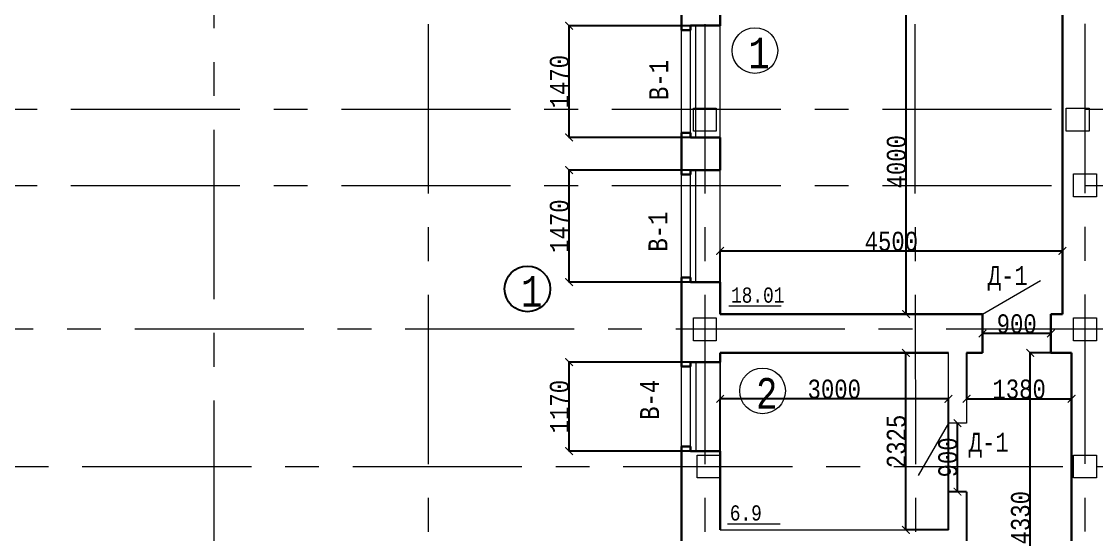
# Model space of a CAD drawing. Header units: millimetres. Extents: x -689206 to 4969298, y -1019800 to 703299.
# Drawn here: x 51259 to 65390, y -340338 to -333601 of the extents above; entities that cross this region are included whole.
import ezdxf

# ---------------------------------------------------------------- set-up
doc = ezdxf.new("R2010")
doc.units = ezdxf.units.MM
doc.linetypes.add('осеваяX2', pattern=[101.6, 63.5, -12.7, 12.7, -12.7])
for name, color, linetype, lineweight in [('ОКНА', 250, 'Continuous', 20), ('РАЗМЕРЫ', 7, 'Continuous', 9), ('Слой1', 7, 'Continuous', 30), ('стены', 7, 'Continuous', 20)]:
    doc.layers.add(name, color=color, linetype=linetype, lineweight=lineweight)
doc.layers.add('четотам', color=7, linetype='Continuous')
doc.styles.add('Аннотативный', font='isocteur.ttf', dxfattribs={"width": 0.7, "height": 250})
doc.dimstyles.new('Аннотативный', dxfattribs={"dimscale": 0, "dimtxt": 250, "dimasz": 100, "dimexe": 1.25, "dimexo": 0.625, "dimtad": 1, "dimdec": 0, "dimtxsty": 'Аннотативный', "dimblk": 'ARCHTICK', "dimcen": 2.5, "dimadec": 0, "dimazin": 0, "dimtfac": 1, "dimtdec": 0, "dimtmove": 0, "dimatfit": 3, "dimfxl": 1, "dimarcsym": 0})

# ---------------------------------------------------------------- blocks, each defined once
blk = doc.blocks.new('_ArchTick')
at = {"color": 0, "linetype": 'ByBlock', "const_width": 0.15}
blk.add_lwpolyline([(-0.5, -0.5), (0.5, 0.5)], dxfattribs=at)
blk = doc.blocks.new('*D1715')
at = {"layer": 'Defpoints', "color": 0, "lineweight": 0, "transparency": 16777216}
for p in [(58457, -335552), (60443, -335552), (60443, -337023)]:
    blk.add_point(p, dxfattribs=at)
at = {"layer": 'РАЗМЕРЫ', "color": 0, "lineweight": -2, "transparency": 16777216}
for p, q in [((60442, -335552), (58456, -335552)), ((58457, -337023), (58457, -335552)), ((60442, -337023), (58456, -337023))]:
    blk.add_line(p, q, dxfattribs=at)
at = {"layer": 'РАЗМЕРЫ', "color": 0, "lineweight": -2, "transparency": 16777216, "xscale": 100, "yscale": 100, "zscale": 100}
for p, rotation in [((58457, -335552), 90), ((58457, -337023), 270)]:
    blk.add_blockref('_ArchTick', p, dxfattribs=dict(at, rotation=rotation))
at = {"layer": 'РАЗМЕРЫ', "color": 0, "lineweight": 5, "transparency": 16777216, "insert": (58331, -336288), "char_height": 250, "attachment_point": 5, "rotation": 90, "style": 'Аннотативный'}
blk.add_mtext('1470', dxfattribs=at)
blk = doc.blocks.new('*D1729')
at = {"layer": 'Defpoints', "color": 0, "lineweight": 20, "transparency": 16777216}
for p in [(62887, -333443), (62987, -333443), (62987, -337443)]:
    blk.add_point(p, dxfattribs=at)
at = {"layer": 'РАЗМЕРЫ', "color": 0, "lineweight": -2, "transparency": 16777216}
for p, q in [((62986, -333443), (62885, -333443)), ((62887, -337443), (62887, -333443)), ((62986, -337443), (62885, -337443))]:
    blk.add_line(p, q, dxfattribs=at)
at = {"layer": 'РАЗМЕРЫ', "color": 0, "lineweight": -2, "transparency": 16777216, "xscale": 100, "yscale": 100, "zscale": 100}
for p, rotation in [((62887, -333443), 90), ((62887, -337443), 270)]:
    blk.add_blockref('_ArchTick', p, dxfattribs=dict(at, rotation=rotation))
at = {"layer": 'РАЗМЕРЫ', "color": 0, "lineweight": 5, "transparency": 16777216, "insert": (62761, -335443), "char_height": 250, "attachment_point": 5, "rotation": 90, "style": 'Аннотативный'}
blk.add_mtext('4000', dxfattribs=at)
blk = doc.blocks.new('*D1730')
at = {"layer": 'Defpoints', "color": 0, "lineweight": 20, "transparency": 16777216}
for p in [(64943, -336614), (60443, -337443), (64943, -337443)]:
    blk.add_point(p, dxfattribs=at)
at = {"layer": 'РАЗМЕРЫ', "color": 0, "lineweight": -2, "transparency": 16777216}
for p, q in [((60443, -337443), (60443, -336613)), ((60443, -336614), (64943, -336614)), ((64943, -337443), (64943, -336613))]:
    blk.add_line(p, q, dxfattribs=at)
at = {"layer": 'РАЗМЕРЫ', "color": 0, "lineweight": -2, "transparency": 16777216, "xscale": 100, "yscale": 100, "zscale": 100, "rotation": 180}
blk.add_blockref('_ArchTick', (60443, -336614), dxfattribs=at)
at = {"layer": 'РАЗМЕРЫ', "color": 0, "lineweight": -2, "transparency": 16777216, "xscale": 100, "yscale": 100, "zscale": 100}
blk.add_blockref('_ArchTick', (64943, -336614), dxfattribs=at)
at = {"layer": 'РАЗМЕРЫ', "color": 0, "lineweight": 5, "transparency": 16777216, "insert": (62693, -336489), "char_height": 250, "attachment_point": 5, "style": 'Аннотативный'}
blk.add_mtext('4500', dxfattribs=at)
blk = doc.blocks.new('*D1756')
at = {"layer": 'Defpoints', "color": 0, "lineweight": 0, "transparency": 16777216}
for p in [(58457, -338074), (60443, -338074), (60443, -339244)]:
    blk.add_point(p, dxfattribs=at)
at = {"layer": 'ОКНА', "color": 0, "lineweight": -2, "transparency": 16777216}
for p, q in [((60442, -338074), (58456, -338074)), ((58457, -339244), (58457, -338074)), ((60442, -339244), (58456, -339244))]:
    blk.add_line(p, q, dxfattribs=at)
at = {"layer": 'ОКНА', "color": 0, "lineweight": -2, "transparency": 16777216, "xscale": 100, "yscale": 100, "zscale": 100}
for p, rotation in [((58457, -338074), 90), ((58457, -339244), 270)]:
    blk.add_blockref('_ArchTick', p, dxfattribs=dict(at, rotation=rotation))
at = {"layer": 'ОКНА', "color": 0, "lineweight": 5, "transparency": 16777216, "insert": (58331, -338659), "char_height": 250, "attachment_point": 5, "rotation": 90, "style": 'Аннотативный'}
blk.add_mtext('1170', dxfattribs=at)
blk = doc.blocks.new('*D1782')
at = {"layer": 'Defpoints', "color": 0, "linetype": 'ByBlock', "lineweight": 20, "transparency": 16777216}
for p in [(63891, -337698), (63891, -337698), (64791, -337698)]:
    blk.add_point(p, dxfattribs=at)
at = {"layer": 'РАЗМЕРЫ', "color": 0, "linetype": 'ByBlock', "lineweight": -2, "transparency": 16777216}
for p, q in [((63891, -337698), (63891, -337697)), ((64791, -337698), (63891, -337698)), ((64791, -337698), (64791, -337697))]:
    blk.add_line(p, q, dxfattribs=at)
at = {"layer": 'РАЗМЕРЫ', "color": 0, "linetype": 'ByBlock', "lineweight": -2, "transparency": 16777216, "xscale": 100, "yscale": 100, "zscale": 100, "rotation": 180}
blk.add_blockref('_ArchTick', (63891, -337698), dxfattribs=at)
at = {"layer": 'РАЗМЕРЫ', "color": 0, "linetype": 'ByBlock', "lineweight": -2, "transparency": 16777216, "xscale": 100, "yscale": 100, "zscale": 100}
blk.add_blockref('_ArchTick', (64791, -337698), dxfattribs=at)
at = {"layer": 'РАЗМЕРЫ', "color": 0, "linetype": 'ByBlock', "lineweight": 5, "transparency": 16777216, "insert": (64341, -337573), "char_height": 250, "attachment_point": 5, "style": 'Аннотативный'}
blk.add_mtext('900', dxfattribs=at)
blk = doc.blocks.new('*D1783')
at = {"layer": 'Defpoints', "color": 0, "linetype": 'ByBlock', "lineweight": 20, "transparency": 16777216}
for p in [(63563, -338876), (63563, -338876), (63563, -339776)]:
    blk.add_point(p, dxfattribs=at)
at = {"layer": 'РАЗМЕРЫ', "color": 0, "linetype": 'ByBlock', "lineweight": -2, "transparency": 16777216}
for p, q in [((63563, -338876), (63564, -338876)), ((63563, -339776), (63563, -338876)), ((63563, -339776), (63564, -339776))]:
    blk.add_line(p, q, dxfattribs=at)
at = {"layer": 'РАЗМЕРЫ', "color": 0, "linetype": 'ByBlock', "lineweight": -2, "transparency": 16777216, "xscale": 100, "yscale": 100, "zscale": 100}
for p, rotation in [((63563, -338876), 90), ((63563, -339776), 270)]:
    blk.add_blockref('_ArchTick', p, dxfattribs=dict(at, rotation=rotation))
at = {"layer": 'РАЗМЕРЫ', "color": 0, "linetype": 'ByBlock', "lineweight": 5, "transparency": 16777216, "insert": (63437, -339326), "char_height": 250, "attachment_point": 5, "rotation": 90, "style": 'Аннотативный'}
blk.add_mtext('900', dxfattribs=at)
blk = doc.blocks.new('*D1848')
at = {"layer": 'Defpoints', "color": 0, "linetype": 'ByBlock', "lineweight": 20, "transparency": 16777216}
for p in [(62885, -337953), (63443, -337953), (63443, -340278)]:
    blk.add_point(p, dxfattribs=at)
at = {"layer": 'РАЗМЕРЫ', "color": 0, "linetype": 'ByBlock', "lineweight": -2, "transparency": 16777216}
for p, q in [((63442, -337953), (62884, -337953)), ((62885, -340278), (62885, -337953)), ((63442, -340278), (62884, -340278))]:
    blk.add_line(p, q, dxfattribs=at)
at = {"layer": 'РАЗМЕРЫ', "color": 0, "linetype": 'ByBlock', "lineweight": -2, "transparency": 16777216, "xscale": 100, "yscale": 100, "zscale": 100}
for p, rotation in [((62885, -337953), 90), ((62885, -340278), 270)]:
    blk.add_blockref('_ArchTick', p, dxfattribs=dict(at, rotation=rotation))
at = {"layer": 'РАЗМЕРЫ', "color": 0, "linetype": 'ByBlock', "lineweight": 5, "transparency": 16777216, "insert": (62760, -339116), "char_height": 250, "attachment_point": 5, "rotation": 90, "style": 'Аннотативный'}
blk.add_mtext('2325', dxfattribs=at)
blk = doc.blocks.new('*D1851')
at = {"layer": 'Defpoints', "color": 0, "linetype": 'ByBlock', "lineweight": 20, "transparency": 16777216}
for p in [(60443, -338557), (60443, -340278), (63443, -340278)]:
    blk.add_point(p, dxfattribs=at)
at = {"layer": 'РАЗМЕРЫ', "color": 0, "linetype": 'ByBlock', "lineweight": -2, "transparency": 16777216}
for p, q in [((60443, -340278), (60443, -338556)), ((63443, -338557), (60443, -338557)), ((63443, -340278), (63443, -338556))]:
    blk.add_line(p, q, dxfattribs=at)
at = {"layer": 'РАЗМЕРЫ', "color": 0, "linetype": 'ByBlock', "lineweight": -2, "transparency": 16777216, "xscale": 100, "yscale": 100, "zscale": 100, "rotation": 180}
blk.add_blockref('_ArchTick', (60443, -338557), dxfattribs=at)
at = {"layer": 'РАЗМЕРЫ', "color": 0, "linetype": 'ByBlock', "lineweight": -2, "transparency": 16777216, "xscale": 100, "yscale": 100, "zscale": 100}
blk.add_blockref('_ArchTick', (63443, -338557), dxfattribs=at)
at = {"layer": 'РАЗМЕРЫ', "color": 0, "linetype": 'ByBlock', "lineweight": 5, "transparency": 16777216, "insert": (61943, -338431), "char_height": 250, "attachment_point": 5, "style": 'Аннотативный'}
blk.add_mtext('3000', dxfattribs=at)
blk = doc.blocks.new('*D1852')
at = {"layer": 'Defpoints', "color": 0, "linetype": 'ByBlock', "lineweight": 20, "transparency": 16777216}
for p in [(63683, -337953), (65063, -337953), (65063, -338556)]:
    blk.add_point(p, dxfattribs=at)
at = {"layer": 'РАЗМЕРЫ', "color": 0, "linetype": 'ByBlock', "lineweight": -2, "transparency": 16777216}
for p, q in [((63683, -337954), (63683, -338557)), ((65063, -337954), (65063, -338557)), ((63683, -338556), (65063, -338556))]:
    blk.add_line(p, q, dxfattribs=at)
at = {"layer": 'РАЗМЕРЫ', "color": 0, "linetype": 'ByBlock', "lineweight": -2, "transparency": 16777216, "xscale": 100, "yscale": 100, "zscale": 100, "rotation": 180}
blk.add_blockref('_ArchTick', (63683, -338556), dxfattribs=at)
at = {"layer": 'РАЗМЕРЫ', "color": 0, "linetype": 'ByBlock', "lineweight": -2, "transparency": 16777216, "xscale": 100, "yscale": 100, "zscale": 100}
blk.add_blockref('_ArchTick', (65063, -338556), dxfattribs=at)
at = {"layer": 'РАЗМЕРЫ', "color": 0, "linetype": 'ByBlock', "lineweight": 5, "transparency": 16777216, "insert": (64373, -338430), "char_height": 250, "attachment_point": 5, "style": 'Аннотативный'}
blk.add_mtext('1380', dxfattribs=at)
blk = doc.blocks.new('*D1853')
at = {"layer": 'Defpoints', "color": 0, "linetype": 'ByBlock', "lineweight": 20, "transparency": 16777216}
for p in [(64519, -337953), (65063, -337953), (65063, -342283)]:
    blk.add_point(p, dxfattribs=at)
at = {"layer": 'РАЗМЕРЫ', "color": 0, "linetype": 'ByBlock', "lineweight": -2, "transparency": 16777216}
for p, q in [((65062, -337953), (64518, -337953)), ((64519, -342283), (64519, -337953)), ((65062, -342283), (64518, -342283))]:
    blk.add_line(p, q, dxfattribs=at)
at = {"layer": 'РАЗМЕРЫ', "color": 0, "linetype": 'ByBlock', "lineweight": -2, "transparency": 16777216, "xscale": 100, "yscale": 100, "zscale": 100}
for p, rotation in [((64519, -337953), 90), ((64519, -342283), 270)]:
    blk.add_blockref('_ArchTick', p, dxfattribs=dict(at, rotation=rotation))
at = {"layer": 'РАЗМЕРЫ', "color": 0, "linetype": 'ByBlock', "lineweight": 5, "transparency": 16777216, "insert": (64393, -340118), "char_height": 250, "attachment_point": 5, "rotation": 90, "style": 'Аннотативный'}
blk.add_mtext('4330', dxfattribs=at)
blk = doc.blocks.new('*D3584')
at = {"layer": 'Defpoints', "color": 0, "lineweight": 0, "ltscale": 35, "transparency": 16777216}
for p in [(58457, -333657), (60443, -333657), (60443, -335124)]:
    blk.add_point(p, dxfattribs=at)
at = {"layer": 'РАЗМЕРЫ', "color": 0, "lineweight": -2, "ltscale": 35, "transparency": 16777216}
for p, q in [((60442, -333657), (58456, -333657)), ((58457, -335124), (58457, -333657)), ((60442, -335124), (58456, -335124))]:
    blk.add_line(p, q, dxfattribs=at)
at = {"layer": 'РАЗМЕРЫ', "color": 0, "lineweight": -2, "ltscale": 35, "transparency": 16777216, "xscale": 100, "yscale": 100, "zscale": 100}
for p, rotation in [((58457, -333657), 90), ((58457, -335124), 270)]:
    blk.add_blockref('_ArchTick', p, dxfattribs=dict(at, rotation=rotation))
at = {"layer": 'РАЗМЕРЫ', "color": 0, "lineweight": 0, "ltscale": 35, "transparency": 16777216, "insert": (58331, -334391), "char_height": 250, "attachment_point": 5, "rotation": 90, "style": 'Аннотативный'}
blk.add_mtext('1470', dxfattribs=at)

msp = doc.modelspace()

# ---------------------------------------------------------------- linework, layer by layer
at = {"layer": 'ОКНА', "lineweight": 13}
for p, q in [((60052.7, -339243.7), (60052.7, -338133.7)), ((60122.7, -338073.7), (60122.7, -339243.7))]:
    msp.add_line(p, q, dxfattribs=at)
at = {"layer": 'ОКНА', "color": 0, "lineweight": 13}
msp.add_line((60442.7, -338073.7), (60442.7, -339243.7), dxfattribs=at)
at = {"layer": 'РАЗМЕРЫ', "linetype": 'осеваяX2', "lineweight": 5, "ltscale": 35}
for p, q in [((53792.7, -379917.7), (53792.7, -330080)), ((56603.4, -330080), (56603.4, -379917.7)), ((62994.8, -330080), (63074.9, -379917.7)), ((65238.8, -330076.4), (65238.8, -379917.7)), ((108310, -337643.3), (41240, -337643.3))]:
    msp.add_line(p, q, dxfattribs=at)
at = {"layer": 'РАЗМЕРЫ', "lineweight": 13}
for p, q in [((59932.7, -335064.3), (59932.7, -333713.9)), ((60052.7, -335064.3), (60052.7, -333713.9)), ((60122.7, -335124.3), (60122.7, -333653.9)), ((60442.7, -335124.3), (60442.7, -333653.9)), ((60122.7, -337022.8), (60122.7, -335552.3)), ((60442.7, -337022.8), (60442.7, -335552.3)), ((59932.7, -336962.8), (59932.7, -335612.3)), ((60052.7, -336962.8), (60052.7, -335612.3)), ((59932.7, -339183.7), (59932.7, -338133.7))]:
    msp.add_line(p, q, dxfattribs=at)
at = {"layer": 'РАЗМЕРЫ'}
for p, q in [((60556.5, -337336.9), (61245.8, -337336.9)), ((60442.7, -339143.3), (60442.7, -338073.7)), ((60540.6, -340198.4), (61229.9, -340198.4))]:
    msp.add_line(p, q, dxfattribs=at)
at = {"layer": 'РАЗМЕРЫ', "lineweight": 30}
msp.add_line((59932.7, -340427.3), (59932.7, -340202.9), dxfattribs=at)
at = {"layer": 'РАЗМЕРЫ', "linetype": 'ByBlock', "lineweight": 13}
msp.add_line((60442.7, -340278.4), (63442.7, -340278.4), dxfattribs=at)
at = {"layer": 'Слой1'}
for p, q in [((60052.7, -333713.9), (59932.7, -333713.9)), ((60052.7, -333653.9), (60442.7, -333653.9)), ((60052.7, -333713.9), (60052.7, -333653.9)), ((60052.7, -335064.3), (59932.7, -335064.3)), ((60052.7, -335064.3), (60052.7, -335124.3)), ((60052.7, -335124.3), (60442.7, -335124.3))]:
    msp.add_line(p, q, dxfattribs=at)
at = {"layer": 'Слой1', "lineweight": 30}
for p, q in [((60052.7, -335612.3), (60052.7, -335552.3)), ((60052.7, -335552.3), (60442.7, -335552.3)), ((60052.7, -335612.3), (59932.7, -335612.3)), ((60052.7, -336962.8), (59932.7, -336962.8)), ((60052.7, -336962.8), (60052.7, -337022.8)), ((60052.7, -337022.8), (60442.7, -337022.8)), ((60052.7, -338133.7), (59932.7, -338133.7)), ((60052.7, -338073.7), (60442.7, -338073.7)), ((60052.7, -338073.7), (60052.7, -338133.7)), ((60052.7, -339183.7), (59932.7, -339183.7)), ((60052.7, -339183.7), (60052.7, -339243.7)), ((60052.7, -339243.7), (60442.7, -339243.7))]:
    msp.add_line(p, q, dxfattribs=at)
at = {"layer": 'Слой1', "lineweight": 20}
msp.add_line((60052.7, -338133.7), (60052.7, -338073.7), dxfattribs=at)
at = {"layer": 'стены', "linetype": 'осеваяX2', "lineweight": 5, "ltscale": 35}
for p, q in [((60242.7, -330080), (60242.7, -379917.7)), ((41240, -334753.3), (108442.7, -334753.3)), ((41240, -335753.3), (108442.7, -335753.3)), ((41390, -339445.4), (108442.7, -339445.4))]:
    msp.add_line(p, q, dxfattribs=at)
at = {"layer": 'стены', "lineweight": 30}
for p, q in [((59932.7, -333713.9), (59932.7, -332935.4)), ((60442.7, -333657.3), (60442.7, -333443.3)), ((64942.8, -333443.3), (64942.8, -337443.3)), ((59932.7, -335612.3), (59932.7, -335064.3)), ((60442.7, -335552.3), (60442.7, -335124.3)), ((59932.7, -338133.7), (59932.7, -336962.8)), ((60442.7, -337443.3), (60442.7, -337022.8)), ((63890.8, -337443.3), (60442.7, -337443.3)), ((63890.8, -337953.3), (63890.8, -337443.3)), ((64942.8, -337443.3), (64790.8, -337443.3)), ((64790.8, -337953.3), (64790.8, -337443.3)), ((60442.7, -337953.3), (63442.7, -337953.3)), ((60442.7, -337953.3), (60442.7, -338073.7)), ((63890.8, -337953.3), (63682.7, -337953.3)), ((65062.8, -337953.3), (64790.8, -337953.3)), ((65062.8, -342282.8), (65062.8, -337953.3)), ((59932.7, -340202.9), (59932.7, -339183.7)), ((60442.7, -339243.7), (60442.7, -340278.4)), ((60442.7, -340073.3), (60442.7, -340203.3))]:
    msp.add_line(p, q, dxfattribs=at)
at = {"layer": 'стены', "lineweight": 9}
for p, q in [((63890.8, -337443.3), (64654.4, -337002.5)), ((63442.7, -338876.2), (63044.6, -339565.7))]:
    msp.add_line(p, q, dxfattribs=at)
at = {"layer": 'стены'}
for p, q in [((63442.7, -337953.3), (63080.8, -337953.3)), ((63442.7, -338876.2), (63442.7, -337953.3)), ((63682.7, -337953.3), (63890.8, -337953.3)), ((63682.7, -337953.3), (63682.7, -338876.2)), ((64790.8, -337953.3), (64950.8, -337953.3)), ((63682.7, -338876.2), (63442.7, -338876.2)), ((63442.7, -340278.4), (63442.7, -339776.2))]:
    msp.add_line(p, q, dxfattribs=at)
at = {"layer": 'стены', "lineweight": 25}
for q in [(63442.7, -339776.2), (63682.7, -341114.8)]:
    msp.add_line((63682.7, -339776.2), q, dxfattribs=at)
at = {"layer": 'стены', "lineweight": 20}
for points in [[(60092.7, -334739), (60392.7, -334739), (60392.7, -335039), (60092.7, -335039)], [(64992, -334739), (65292, -334739), (65292, -335039), (64992, -335039)], [(65088.8, -335603.3), (65388.8, -335603.3), (65388.8, -335903.3), (65088.8, -335903.3)], [(60092.7, -337493.3), (60392.7, -337493.3), (60392.7, -337793.3), (60092.7, -337793.3)], [(65088.8, -337493.3), (65388.8, -337493.3), (65388.8, -337793.3), (65088.8, -337793.3)], [(60142.7, -339295.4), (60442.7, -339295.4), (60442.7, -339595.4), (60142.7, -339595.4)], [(65088.8, -339295.4), (65388.8, -339295.4), (65388.8, -339595.4), (65088.8, -339595.4)]]:
    msp.add_lwpolyline(points, close=True, dxfattribs=at)
at = {"layer": 'четотам', "lineweight": 13}
for centre in [(60900, -333983), (61000, -338453)]:
    msp.add_circle(centre, 300, dxfattribs=at)
at = {"layer": 'четотам'}
msp.add_circle((57910, -337113), 300, dxfattribs=at)

# ---------------------------------------------------------------- texts
at = {"layer": 'РАЗМЕРЫ', "lineweight": 13, "ltscale": 150, "char_height": 401.1, "width": 1460, "attachment_point": 1, "style": 'Аннотативный'}
for s, insert in [('1', (60814.2, -333813.3)), ('2', (60914.2, -338283.3))]:
    msp.add_mtext(s, dxfattribs=dict(at, insert=insert))
at = {"layer": 'РАЗМЕРЫ', "lineweight": 20, "ltscale": 150, "char_height": 250, "width": 922.913, "attachment_point": 1, "rotation": 90, "style": 'Аннотативный'}
for s, insert in [('В-1', (59510, -334633)), ('В-1', (59500, -336623)), ('В-4', (59390, -338833))]:
    msp.add_mtext(s, dxfattribs=dict(at, insert=insert))
at = {"layer": 'РАЗМЕРЫ', "lineweight": 20, "ltscale": 150, "attachment_point": 1, "style": 'Аннотативный'}
for s, insert, char_height, width in [('Д-1', (63960, -336812.5), 250, 922.913), ('1', (57824.2, -336943.3), 401.1, 1460), ('Д-1', (63710, -339002.5), 250, 922.913)]:
    msp.add_mtext(s, dxfattribs=dict(at, insert=insert, char_height=char_height, width=width))
at = {"layer": 'РАЗМЕРЫ', "char_height": 200, "width": 656.117, "attachment_point": 1, "style": 'Аннотативный'}
for s, insert in [('18.01', (60585.8, -337094.1)), ('6.9', (60569.9, -339955.5))]:
    msp.add_mtext(s, dxfattribs=dict(at, insert=insert))

# ---------------------------------------------------------------- dimensions: what is measured, and where the dimension line sits
at = {"layer": 'ОКНА', "lineweight": 5}
dim = msp.add_aligned_dim(p1=(60442.7, -339243.7), p2=(60442.7, -338073.7), distance=1985.6, dimstyle='Аннотативный', dxfattribs=at)
dim.commit()
dim.dimension.update_dxf_attribs({"geometry": '*D1756', "text_midpoint": (58331.5, -338658.7)})
at = {"layer": 'РАЗМЕРЫ', "lineweight": 5}
for base, p1, p2, picture, middle in [((62886.7, -333443.3), (62987, -337443.3), (62987, -333443.3), '*D1729', (62761.1, -335443.3)), ((58457.1054, -335552.3456), (60442.7047, -337022.7643), (60442.7047, -335552.3456), '*D1715', (58331.4804, -336287.555))]:
    dim = msp.add_linear_dim(base=base, p1=p1, p2=p2, angle=90, dimstyle='Аннотативный', dxfattribs=at)
    dim.commit()
    dim.dimension.update_dxf_attribs({"geometry": picture, "text_midpoint": middle})
at = {"layer": 'РАЗМЕРЫ', "lineweight": 0, "ltscale": 35}
dim = msp.add_linear_dim(base=(58457.1, -333657.3), p1=(60442.7, -335124.3), p2=(60442.7, -333657.3), angle=90, text='1470', dimstyle='Аннотативный', dxfattribs=at)
dim.commit()
dim.dimension.update_dxf_attribs({"geometry": '*D3584', "text_midpoint": (58331.5, -334390.8)})
at = {"layer": 'РАЗМЕРЫ', "lineweight": 5}
dim = msp.add_linear_dim(base=(64942.8, -336614.3), p1=(60442.7, -337443.3), p2=(64942.8, -337443.3), dimstyle='Аннотативный', dxfattribs=at)
dim.commit()
dim.dimension.update_dxf_attribs({"geometry": '*D1730', "text_midpoint": (62692.7, -336488.6)})
at = {"layer": 'РАЗМЕРЫ', "color": 18, "linetype": 'ByBlock', "lineweight": 5, "true_color": 0x000000}
dim = msp.add_linear_dim(base=(63890.8, -337698.3), p1=(64790.8, -337698.3), p2=(63890.8, -337698.3), dimstyle='Аннотативный', dxfattribs=at)
dim.commit()
dim.dimension.update_dxf_attribs({"geometry": '*D1782', "text_midpoint": (64340.8, -337572.7)})
at = {"layer": 'РАЗМЕРЫ', "linetype": 'ByBlock', "lineweight": 5}
dim = msp.add_linear_dim(base=(62885.5, -337953.3), p1=(63442.7, -340278.4), p2=(63442.7, -337953.3), angle=90, dimstyle='Аннотативный', dxfattribs=at)
dim.commit()
dim.dimension.update_dxf_attribs({"geometry": '*D1848', "text_midpoint": (62759.8, -339115.9)})
for base, p1, p2, picture, middle in [((65062.8, -338555.6), (63682.7, -337953.3), (65062.8, -337953.3), '*D1852', (64372.7, -338430)), ((60442.7, -338556.9), (63442.7, -340278.4), (60442.7, -340278.4), '*D1851', (61942.7, -338431.2))]:
    dim = msp.add_linear_dim(base=base, p1=p1, p2=p2, dimstyle='Аннотативный', dxfattribs=at)
    dim.commit()
    dim.dimension.update_dxf_attribs({"geometry": picture, "text_midpoint": middle})
dim = msp.add_linear_dim(base=(64518.9, -337953.3), p1=(65062.8, -342282.8), p2=(65062.8, -337953.3), angle=90, text='4330', dimstyle='Аннотативный', dxfattribs=at)
dim.commit()
dim.dimension.update_dxf_attribs({"geometry": '*D1853', "text_midpoint": (64393.3, -340118.1)})
at = {"layer": 'РАЗМЕРЫ', "color": 18, "linetype": 'ByBlock', "lineweight": 5, "true_color": 0x000000}
dim = msp.add_linear_dim(base=(63562.7, -338876.2), p1=(63562.7, -339776.2), p2=(63562.7, -338876.2), angle=90, dimstyle='Аннотативный', dxfattribs=at)
dim.commit()
dim.dimension.update_dxf_attribs({"geometry": '*D1783', "text_midpoint": (63437.1, -339326.2)})

doc.saveas('drawing.dxf')
